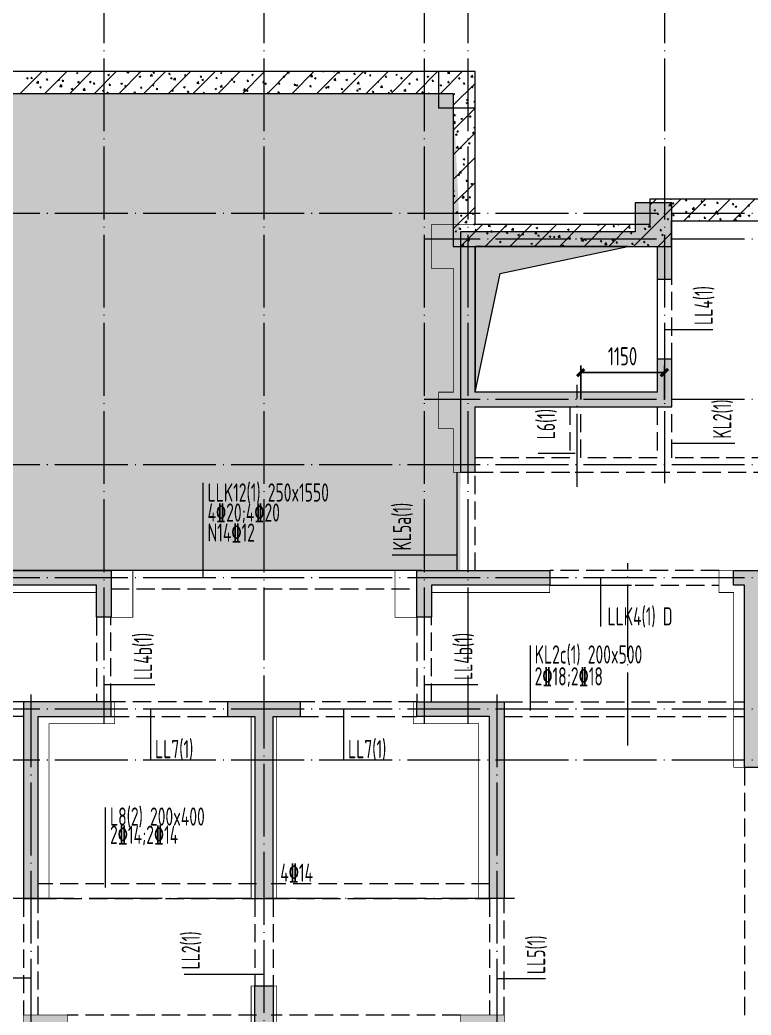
# Model space of a CAD drawing. Extents: x 5874492 to 7194610, y -939842 to -279257.
# Drawn here: x 6940695 to 6950737, y -449307 to -435649 of the extents above; entities that cross this region are included whole.
import ezdxf
from ezdxf.enums import TextEntityAlignment as Align

# ---------------------------------------------------------------- set-up
doc = ezdxf.new("R2010")
doc.units = 0
doc.header["$LTSCALE"] = 1000
doc.linetypes.add('DASH', pattern=[0.35, 0.25, -0.1])
doc.linetypes.add('DOTE', pattern=[2.42, 2, -0.2, 0.02, -0.2])
for name, color, linetype, lineweight in [('A-轴线-塔楼', 1, 'DOTE', 9), ('A-轴线-隔墙', 41, 'DOTE', 9), ('S-基础-DIM', 3, 'Continuous', 20), ('S-基础-DQ', 6, 'Continuous', 20), ('S-基础-HATCH', 251, 'Continuous', 20), ('S-墙柱-HATCH', 251, 'Continuous', 20), ('S-墙柱-WALL', 6, 'Continuous', 20), ('S-板-BEAM', 4, 'DASH', 20), ('S-板-BEAM-CON', 2, 'Continuous', 20), ('S-板-COLU', 50, 'DASH', 20), ('S-板-板面填充', 251, 'Continuous', 20), ('S-板-洞口边线', 211, 'Continuous', 20), ('S-梁-垂直集中标注', 45, 'Continuous', 20), ('S-梁-水平原位标注', 21, 'Continuous', 20), ('S-梁-水平集中标注', 191, 'Continuous', 20)]:
    doc.layers.add(name, color=color, linetype=linetype, lineweight=lineweight)
doc.styles.add('TSSD_REIN_T3', font='tssdeng.shx', dxfattribs={"width": 0.7, "bigfont": 'hztxt.shx'})
doc.styles.add('样式 1', font='tssdeng.shx', dxfattribs={"width": 0.7, "bigfont": 'tssdchn.shx'})
doc.dimstyles.new('_TCH_ARCH&&100', dxfattribs={"dimtxt": 250, "dimasz": 100, "dimexe": 100, "dimexo": 100, "dimgap": 100, "dimtad": 1, "dimdec": 0, "dimzin": 0, "dimdsep": 46, "dimtxsty": 'TSSD_REIN_T3', "dimblk": 'ARCHTICK', "dimcen": 0.09, "dimclrt": 7, "dimazin": 2, "dimtfac": 1, "dimtdec": 0, "dimtix": 1, "dimtmove": 2, "dimatfit": 3, "dimfxl": 0, "dimtolj": 1, "dimtzin": 0, "dimarcsym": 0})

# ---------------------------------------------------------------- blocks, each defined once
blk = doc.blocks.new('_ArchTick')
at = {"color": 0, "linetype": 'ByBlock', "const_width": 0.4}
blk.add_lwpolyline([(-0.5, -0.5), (0.5, 0.5)], dxfattribs=at)
blk = doc.blocks.new('*D1785')
at = {"layer": 'Defpoints', "color": 0, "transparency": 16777216}
for p in [(6949546, -440490), (6948396, -440957), (6949546, -440957)]:
    blk.add_point(p, dxfattribs=at)
at = {"layer": 'S-基础-DIM', "color": 0, "lineweight": -2, "transparency": 16777216}
for p, q in [((6948396, -440857), (6948396, -440390)), ((6949546, -440857), (6949546, -440390)), ((6948396, -440490), (6949546, -440490))]:
    blk.add_line(p, q, dxfattribs=at)
at = {"layer": 'S-基础-DIM', "color": 0, "lineweight": -2, "transparency": 16777216, "xscale": 100, "yscale": 100, "zscale": 100, "rotation": 180}
blk.add_blockref('_ArchTick', (6948396, -440490), dxfattribs=at)
at = {"layer": 'S-基础-DIM', "color": 0, "lineweight": -2, "transparency": 16777216, "xscale": 100, "yscale": 100, "zscale": 100}
blk.add_blockref('_ArchTick', (6949546, -440490), dxfattribs=at)
at = {"layer": 'S-基础-DIM', "color": 7, "transparency": 16777216, "insert": (6948971, -440265), "char_height": 250, "attachment_point": 5, "style": 'TSSD_REIN_T3'}
blk.add_mtext('\\A1;1150', dxfattribs=at)
blk = doc.blocks.new('ndgfjhgkjhk')
at = {"layer": 'S-板-BEAM'}
for p, q in [((6639995, -516380), (6639995, -515255)), ((6638595, -517005), (6638595, -517705)), ((6638745, -517705), (6638745, -517005)), ((6639795, -517005), (6639795, -517705)), ((6639995, -517705), (6639995, -517005)), ((6638595, -517705), (6637295, -517705)), ((6639795, -517705), (6638745, -517705)), ((6642395, -517705), (6639995, -517705)), ((6637295, -517905), (6638670, -517905)), ((6637295, -519255), (6637295, -517905)), ((6638670, -517905), (6642395, -517905)), ((6639420, -519255), (6638320, -519255)), ((6640645, -519255), (6639420, -519255)), ((6632295, -519505), (6636445, -519505)), ((6638320, -519455), (6639345, -519455)), ((6639495, -519455), (6640645, -519455)), ((6632095, -519895), (6632095, -521055)), ((6632295, -521055), (6632295, -519895)), ((6636495, -519895), (6636495, -521055)), ((6636695, -521055), (6636695, -519895)), ((6631095, -521055), (6627795, -521055)), ((6633895, -521055), (6632295, -521055)), ((6636495, -521055), (6634895, -521055)), ((6637695, -521055), (6640995, -521055)), ((6631095, -521255), (6627795, -521255)), ((6632295, -521255), (6633895, -521255)), ((6634895, -521255), (6636495, -521255)), ((6637695, -521255), (6640995, -521255)), ((6640995, -521955), (6640995, -525605)), ((6634295, -523555), (6631295, -523555)), ((6637495, -523555), (6634495, -523555)), ((6631095, -523755), (6631095, -525355)), ((6631295, -523755), (6634295, -523755)), ((6631295, -525355), (6631295, -523755)), ((6634270, -523755), (6634270, -524955)), ((6634495, -523755), (6637495, -523755)), ((6634520, -523755), (6634520, -524955)), ((6637495, -523755), (6637495, -525355)), ((6637695, -525355), (6637695, -523755)), ((6634295, -525355), (6631695, -525355)), ((6637095, -525355), (6634495, -525355))]:
    blk.add_line(p, q, dxfattribs=at)
at = {"layer": 'S-板-BEAM-CON'}
for p, q in [((6639795, -515255), (6639795, -516380)), ((6637045, -517905), (6637045, -519255)), ((6636563, -519255), (6630345, -519255)), ((6638320, -519455), (6639445, -519455))]:
    blk.add_line(p, q, dxfattribs=at)
blk = doc.blocks.new('ZHOUWANG2')
at = {"layer": 'A-轴线-塔楼', "linetype": 'DOTE', "ltscale": 0.5}
for p, q in [((195646, 135010), (195646, 124670)), ((197846, 135010), (197846, 108021)), ((200046, 135010), (200046, 124670)), ((200646, 135010), (200646, 124670)), ((203346, 135010), (203346, 127970)), ((227437, 131670), (165262, 131670)), ((227437, 131320), (200046, 131320)), ((227437, 129120), (200046, 129120)), ((227437, 128220), (165262, 128220)), ((227437, 126670), (165262, 126670)), ((194646, 125070), (194646, 108021)), ((201046, 125070), (201046, 107175)), ((227437, 124870), (165262, 124870)), ((227437, 124170), (165262, 124170)), ((201288, 122270), (180502, 122270))]:
    blk.add_line(p, q, dxfattribs=at)
at = {"layer": 'A-轴线-隔墙', "ltscale": 0.5}
for p, q in [((202146, 127920), (202146, 129320)), ((202846, 124370), (202846, 126870)), ((201288, 122270), (180502, 122270))]:
    blk.add_line(p, q, dxfattribs=at)
blk = doc.blocks.new('sfdgjhgfhgkjhk')
at = {"layer": 'S-基础-DQ'}
for points in [[(6945492, 358792), (6945492, 356336), (6963809, 356336), (6963809, 354236), (6966809, 354236), (6966809, 354586), (6971909, 354586), (6971909, 347036), (6977909, 347036), (6977909, 339686), (6931592, 339686), (6931592, 336294)], [(6931892, 336294), (6931892, 339386), (6978209, 339386), (6978209, 347336), (6972209, 347336), (6972209, 354886), (6966509, 354886), (6966509, 354536), (6964109, 354536), (6964109, 356636), (6945792, 356636), (6945792, 358792)]]:
    blk.add_lwpolyline(points, dxfattribs=at)
blk.add_lwpolyline([(6964109, 356136), (6964109, 356636), (6963609, 356636), (6963609, 356136)], close=True, dxfattribs=at)
at = {"layer": 'S-基础-HATCH'}
for p, q in [((6957863, 356336), (6958163, 356636)), ((6958203, 356336), (6958503, 356636)), ((6958210, 356636), (6958218, 356631)), ((6958219, 356627), (6958222, 356636)), ((6958542, 356336), (6958842, 356636)), ((6958635, 356617), (6958656, 356625)), ((6958882, 356336), (6959182, 356636)), ((6959221, 356336), (6959521, 356636)), ((6959329, 356625), (6959340, 356636)), ((6959329, 356625), (6959355, 356620)), ((6959356, 356618), (6959354, 356636)), ((6959480, 356636), (6959492, 356635)), ((6959492, 356632), (6959491, 356636)), ((6959560, 356336), (6959860, 356636)), ((6959689, 356618), (6959703, 356635)), ((6959707, 356613), (6959704, 356632)), ((6959900, 356336), (6960200, 356636)), ((6960188, 356636), (6960195, 356631)), ((6960196, 356628), (6960198, 356636)), ((6960239, 356336), (6960539, 356636)), ((6960579, 356336), (6960879, 356636)), ((6960611, 356617), (6960632, 356625)), ((6960627, 356604), (6960633, 356622)), ((6960918, 356336), (6961218, 356636)), ((6961257, 356336), (6961557, 356636)), ((6961530, 356619), (6961547, 356636)), ((6961557, 356612), (6961555, 356636)), ((6961597, 356336), (6961897, 356636)), ((6961936, 356336), (6962236, 356636)), ((6962017, 356636), (6962032, 356635)), ((6962033, 356631), (6962032, 356636)), ((6962165, 356636), (6962172, 356632)), ((6962172, 356629), (6962175, 356636)), ((6962229, 356618), (6962244, 356635)), ((6962248, 356613), (6962244, 356631)), ((6962276, 356336), (6962576, 356636)), ((6962588, 356618), (6962609, 356626)), ((6962603, 356605), (6962610, 356623)), ((6962615, 356336), (6962915, 356636)), ((6962955, 356336), (6963255, 356636)), ((6963294, 356336), (6963594, 356636)), ((6963633, 356336), (6963933, 356636)), ((6963732, 356613), (6963754, 356636)), ((6963759, 356606), (6963756, 356635)), ((6957951, 356544), (6957972, 356552)), ((6957951, 356544), (6957966, 356534)), ((6957967, 356531), (6957973, 356549)), ((6958009, 356543), (6958023, 356560)), ((6958009, 356543), (6958027, 356541)), ((6958028, 356538), (6958024, 356557)), ((6958088, 356481), (6958111, 356506)), ((6958115, 356474), (6958112, 356503)), ((6958224, 356524), (6958239, 356541)), ((6958224, 356524), (6958242, 356522)), ((6958243, 356519), (6958239, 356538)), ((6958383, 356520), (6958404, 356528)), ((6958383, 356520), (6958397, 356510)), ((6958398, 356507), (6958404, 356525)), ((6958439, 356505), (6958454, 356522)), ((6958439, 356505), (6958457, 356504)), ((6958458, 356500), (6958455, 356519)), ((6958635, 356617), (6958650, 356607)), ((6958650, 356603), (6958656, 356621)), ((6958655, 356486), (6958669, 356504)), ((6958655, 356486), (6958673, 356485)), ((6958673, 356481), (6958670, 356500)), ((6958814, 356496), (6958835, 356504)), ((6958814, 356496), (6958829, 356486)), ((6958829, 356483), (6958835, 356501)), ((6959066, 356593), (6959087, 356601)), ((6959066, 356593), (6959081, 356583)), ((6959081, 356579), (6959087, 356597)), ((6959497, 356569), (6959518, 356577)), ((6959497, 356569), (6959512, 356559)), ((6959512, 356555), (6959519, 356573)), ((6959649, 356575), (6959672, 356599)), ((6959649, 356575), (6959675, 356571)), ((6959676, 356568), (6959673, 356596)), ((6959689, 356618), (6959707, 356616)), ((6959904, 356599), (6959918, 356616)), ((6959904, 356599), (6959922, 356597)), ((6959923, 356594), (6959919, 356613)), ((6959928, 356545), (6959949, 356553)), ((6959928, 356545), (6959943, 356535)), ((6959944, 356531), (6959950, 356549)), ((6959969, 356525), (6959992, 356550)), ((6959969, 356525), (6959996, 356521)), ((6959996, 356518), (6959993, 356547)), ((6960119, 356580), (6960134, 356597)), ((6960119, 356580), (6960137, 356579)), ((6960138, 356575), (6960134, 356594)), ((6960289, 356476), (6960313, 356500)), ((6960317, 356469), (6960313, 356497)), ((6960334, 356561), (6960349, 356579)), ((6960334, 356561), (6960352, 356560)), ((6960353, 356556), (6960350, 356575)), ((6960359, 356521), (6960380, 356529)), ((6960359, 356521), (6960374, 356511)), ((6960375, 356507), (6960381, 356525)), ((6960550, 356543), (6960564, 356560)), ((6960550, 356543), (6960567, 356541)), ((6960568, 356538), (6960565, 356556)), ((6960611, 356617), (6960626, 356607)), ((6960765, 356524), (6960779, 356541)), ((6960765, 356524), (6960783, 356522)), ((6960783, 356519), (6960780, 356538)), ((6960790, 356497), (6960811, 356505)), ((6960790, 356497), (6960805, 356487)), ((6960806, 356483), (6960812, 356501)), ((6960980, 356505), (6960994, 356522)), ((6960980, 356505), (6960998, 356503)), ((6960999, 356500), (6960995, 356519)), ((6961042, 356593), (6961063, 356601)), ((6961042, 356593), (6961057, 356583)), ((6961058, 356580), (6961064, 356598)), ((6961195, 356486), (6961210, 356503)), ((6961195, 356486), (6961213, 356484)), ((6961214, 356481), (6961210, 356500)), ((6961473, 356569), (6961494, 356577)), ((6961473, 356569), (6961488, 356559)), ((6961489, 356556), (6961495, 356574)), ((6961530, 356619), (6961557, 356615)), ((6961850, 356569), (6961874, 356594)), ((6961850, 356569), (6961877, 356565)), ((6961878, 356562), (6961874, 356591)), ((6961905, 356545), (6961926, 356553)), ((6961905, 356545), (6961920, 356535)), ((6961920, 356532), (6961926, 356550)), ((6962170, 356520), (6962194, 356544)), ((6962170, 356520), (6962197, 356515)), ((6962198, 356513), (6962194, 356541)), ((6962229, 356618), (6962247, 356616)), ((6962336, 356521), (6962357, 356529)), ((6962336, 356521), (6962351, 356511)), ((6962351, 356508), (6962357, 356526)), ((6962445, 356599), (6962459, 356616)), ((6962445, 356599), (6962462, 356597)), ((6962463, 356594), (6962460, 356613)), ((6962491, 356470), (6962514, 356494)), ((6962518, 356463), (6962515, 356491)), ((6962588, 356618), (6962603, 356608)), ((6962660, 356580), (6962674, 356597)), ((6962660, 356580), (6962678, 356578)), ((6962678, 356575), (6962675, 356594)), ((6962767, 356497), (6962788, 356505)), ((6962767, 356497), (6962782, 356487)), ((6962782, 356484), (6962789, 356502)), ((6962875, 356561), (6962889, 356578)), ((6962875, 356561), (6962893, 356560)), ((6962893, 356556), (6962890, 356575)), ((6963019, 356594), (6963040, 356602)), ((6963019, 356594), (6963034, 356584)), ((6963035, 356581), (6963041, 356599)), ((6963090, 356542), (6963105, 356560)), ((6963090, 356542), (6963108, 356541)), ((6963109, 356537), (6963105, 356556)), ((6963305, 356523), (6963320, 356541)), ((6963305, 356523), (6963323, 356522)), ((6963324, 356519), (6963320, 356537)), ((6963450, 356570), (6963471, 356578)), ((6963450, 356570), (6963465, 356560)), ((6963466, 356557), (6963472, 356575)), ((6963520, 356505), (6963535, 356522)), ((6963520, 356505), (6963538, 356503)), ((6963539, 356500), (6963536, 356519)), ((6963732, 356613), (6963758, 356609)), ((6963736, 356486), (6963750, 356503)), ((6963736, 356486), (6963754, 356484)), ((6963754, 356481), (6963751, 356500)), ((6963881, 356546), (6963902, 356554)), ((6963881, 356546), (6963896, 356536)), ((6963897, 356533), (6963903, 356551)), ((6964052, 356563), (6964075, 356588)), ((6964052, 356563), (6964078, 356559)), ((6964079, 356556), (6964076, 356585)), ((6958088, 356481), (6958114, 356477)), ((6958130, 356423), (6958151, 356431)), ((6958130, 356423), (6958145, 356413)), ((6958146, 356410), (6958152, 356428)), ((6958408, 356432), (6958431, 356456)), ((6958408, 356432), (6958435, 356427)), ((6958435, 356425), (6958432, 356453)), ((6958562, 356399), (6958583, 356407)), ((6958562, 356399), (6958577, 356389)), ((6958577, 356386), (6958583, 356404)), ((6958728, 356382), (6958751, 356406)), ((6958728, 356382), (6958755, 356378)), ((6958755, 356375), (6958752, 356403)), ((6958870, 356467), (6958884, 356485)), ((6958870, 356467), (6958888, 356466)), ((6958888, 356463), (6958885, 356481)), ((6958993, 356375), (6959014, 356383)), ((6958993, 356375), (6959008, 356365)), ((6959008, 356362), (6959014, 356380)), ((6959052, 356336), (6959072, 356357)), ((6959074, 356336), (6959072, 356354)), ((6959085, 356449), (6959099, 356466)), ((6959085, 356449), (6959103, 356447)), ((6959104, 356444), (6959100, 356463)), ((6959245, 356472), (6959266, 356480)), ((6959245, 356472), (6959260, 356462)), ((6959260, 356458), (6959266, 356477)), ((6959300, 356430), (6959315, 356447)), ((6959300, 356430), (6959318, 356428)), ((6959319, 356425), (6959315, 356444)), ((6959424, 356351), (6959445, 356359)), ((6959424, 356351), (6959439, 356341)), ((6959439, 356338), (6959446, 356356)), ((6959515, 356411), (6959530, 356428)), ((6959515, 356411), (6959533, 356409)), ((6959534, 356406), (6959530, 356425)), ((6959676, 356448), (6959697, 356456)), ((6959676, 356448), (6959691, 356438)), ((6959692, 356434), (6959698, 356453)), ((6959730, 356392), (6959745, 356409)), ((6959730, 356392), (6959748, 356391)), ((6959749, 356387), (6959746, 356406)), ((6959946, 356373), (6959960, 356391)), ((6959946, 356373), (6959964, 356372)), ((6959964, 356368), (6959961, 356387)), ((6960107, 356424), (6960128, 356432)), ((6960107, 356424), (6960122, 356414)), ((6960123, 356410), (6960129, 356429)), ((6960161, 356355), (6960175, 356372)), ((6960161, 356355), (6960179, 356353)), ((6960179, 356350), (6960176, 356368)), ((6960289, 356476), (6960316, 356471)), ((6960376, 356336), (6960390, 356353)), ((6960394, 356336), (6960391, 356350)), ((6960538, 356400), (6960559, 356408)), ((6960538, 356400), (6960553, 356390)), ((6960554, 356386), (6960560, 356405)), ((6960609, 356426), (6960633, 356450)), ((6960609, 356426), (6960636, 356422)), ((6960637, 356419), (6960633, 356447)), ((6960930, 356376), (6960953, 356401)), ((6960930, 356376), (6960956, 356372)), ((6960957, 356369), (6960954, 356398)), ((6960969, 356376), (6960990, 356384)), ((6960969, 356376), (6960984, 356366)), ((6960985, 356362), (6960991, 356381)), ((6961221, 356473), (6961242, 356481)), ((6961221, 356473), (6961236, 356462)), ((6961237, 356459), (6961243, 356477)), ((6961259, 356336), (6961273, 356351)), ((6961400, 356352), (6961421, 356360)), ((6961400, 356352), (6961415, 356342)), ((6961410, 356467), (6961425, 356484)), ((6961410, 356467), (6961428, 356466)), ((6961416, 356338), (6961422, 356356)), ((6961429, 356462), (6961425, 356481)), ((6961625, 356448), (6961640, 356466)), ((6961625, 356448), (6961643, 356447)), ((6961644, 356443), (6961641, 356462)), ((6961653, 356449), (6961674, 356457)), ((6961653, 356449), (6961667, 356438)), ((6961668, 356435), (6961674, 356453)), ((6961841, 356430), (6961855, 356447)), ((6961841, 356430), (6961859, 356428)), ((6961859, 356425), (6961856, 356443)), ((6962056, 356411), (6962070, 356428)), ((6962056, 356411), (6962074, 356409)), ((6962074, 356406), (6962071, 356425)), ((6962084, 356424), (6962105, 356433)), ((6962084, 356424), (6962099, 356414)), ((6962099, 356411), (6962105, 356429)), ((6962271, 356392), (6962285, 356409)), ((6962271, 356392), (6962289, 356390)), ((6962290, 356387), (6962286, 356406)), ((6962486, 356373), (6962501, 356390)), ((6962486, 356373), (6962504, 356372)), ((6962491, 356470), (6962517, 356466)), ((6962505, 356368), (6962501, 356387)), ((6962515, 356400), (6962536, 356409)), ((6962515, 356400), (6962530, 356390)), ((6962530, 356387), (6962537, 356405)), ((6962701, 356354), (6962716, 356372)), ((6962701, 356354), (6962719, 356353)), ((6962720, 356349), (6962716, 356368)), ((6962811, 356420), (6962834, 356445)), ((6962811, 356420), (6962837, 356416)), ((6962838, 356413), (6962835, 356442)), ((6962917, 356336), (6962931, 356353)), ((6962934, 356336), (6962932, 356349)), ((6962946, 356376), (6962967, 356384)), ((6962946, 356376), (6962961, 356366)), ((6962962, 356363), (6962968, 356381)), ((6963131, 356371), (6963154, 356395)), ((6963131, 356371), (6963158, 356366)), ((6963158, 356364), (6963155, 356392)), ((6963198, 356473), (6963219, 356481)), ((6963198, 356473), (6963213, 356463)), ((6963214, 356460), (6963220, 356478)), ((6963377, 356352), (6963398, 356360)), ((6963377, 356352), (6963392, 356342)), ((6963393, 356339), (6963399, 356357)), ((6963629, 356449), (6963650, 356457)), ((6963629, 356449), (6963644, 356439)), ((6963645, 356436), (6963651, 356454)), ((6963809, 356173), (6964109, 356473)), ((6963951, 356467), (6963965, 356484)), ((6963951, 356467), (6963969, 356465)), ((6963969, 356462), (6963966, 356481)), ((6964060, 356425), (6964081, 356433)), ((6964060, 356425), (6964075, 356415)), ((6964076, 356412), (6964082, 356430)), ((6961275, 356336), (6961274, 356348)), ((6963466, 356336), (6963474, 356345)), ((6963476, 356336), (6963475, 356342)), ((6963809, 356329), (6963829, 356336)), ((6963809, 356328), (6963823, 356318)), ((6963824, 356315), (6963830, 356333)), ((6963987, 356208), (6964008, 356216)), ((6963992, 356241), (6964007, 356259)), ((6963992, 356241), (6964010, 356240)), ((6964003, 356194), (6964009, 356212)), ((6964011, 356236), (6964008, 356255)), ((6964091, 356222), (6964109, 356240)), ((6964091, 356222), (6964109, 356219)), ((6963809, 355833), (6964109, 356133)), ((6963987, 356208), (6964002, 356198)), ((6963811, 355929), (6963834, 355954)), ((6963819, 356034), (6963833, 356052)), ((6963819, 356034), (6963837, 356033)), ((6963837, 356030), (6963834, 356048)), ((6963838, 355922), (6963835, 355951)), ((6963914, 355990), (6963935, 355998)), ((6963914, 355990), (6963929, 355980)), ((6963930, 355977), (6963936, 355995)), ((6964034, 356016), (6964048, 356033)), ((6964034, 356016), (6964052, 356014)), ((6964053, 356011), (6964049, 356030)), ((6963811, 355929), (6963838, 355925)), ((6963860, 355809), (6963875, 355826)), ((6963860, 355809), (6963878, 355807)), ((6963879, 355804), (6963876, 355823)), ((6964076, 355790), (6964090, 355807)), ((6964094, 355785), (6964091, 355804)), ((6964093, 355869), (6964109, 355875)), ((6964093, 355869), (6964108, 355859)), ((6964109, 355856), (6964109, 355856)), ((6963809, 355494), (6964109, 355794)), ((6963841, 355773), (6963862, 355781)), ((6963841, 355773), (6963856, 355762)), ((6963857, 355759), (6963863, 355777)), ((6964076, 355790), (6964094, 355788)), ((6963851, 355587), (6963874, 355612)), ((6963851, 355587), (6963878, 355583)), ((6963878, 355580), (6963875, 355609)), ((6963902, 355583), (6963917, 355600)), ((6963902, 355583), (6963920, 355582)), ((6963921, 355578), (6963917, 355597)), ((6964020, 355652), (6964041, 355660)), ((6964020, 355652), (6964035, 355642)), ((6964036, 355638), (6964042, 355656)), ((6963809, 355154), (6964109, 355454)), ((6963947, 355434), (6963968, 355442)), ((6963947, 355434), (6963962, 355424)), ((6963963, 355421), (6963969, 355439)), ((6963891, 355246), (6963914, 355270)), ((6963918, 355239), (6963915, 355267)), ((6963944, 355358), (6963958, 355375)), ((6963944, 355358), (6963962, 355356)), ((6963962, 355353), (6963959, 355371)), ((6963874, 355217), (6963895, 355225)), ((6963874, 355217), (6963889, 355207)), ((6963890, 355203), (6963896, 355221)), ((6963891, 355246), (6963917, 355241)), ((6963985, 355132), (6964000, 355149)), ((6963985, 355132), (6964003, 355130)), ((6964004, 355127), (6964000, 355146)), ((6963809, 354815), (6964109, 355115)), ((6963809, 355002), (6963822, 355007)), ((6963809, 354994), (6963816, 354989)), ((6963817, 354986), (6963823, 355004)), ((6964053, 355096), (6964074, 355104)), ((6964053, 355096), (6964068, 355086)), ((6964069, 355082), (6964075, 355101)), ((6963812, 354925), (6963826, 354942)), ((6963812, 354925), (6963830, 354923)), ((6963830, 354920), (6963827, 354939)), ((6963930, 354904), (6963954, 354928)), ((6963930, 354904), (6963957, 354900)), ((6963958, 354897), (6963954, 354925)), ((6963980, 354878), (6964001, 354886)), ((6963980, 354878), (6963995, 354868)), ((6963996, 354865), (6964002, 354883)), ((6964027, 354906), (6964041, 354923)), ((6964027, 354906), (6964045, 354905)), ((6964046, 354901), (6964042, 354920)), ((6966285, 354236), (6966935, 354886)), ((6966509, 354800), (6966596, 354886)), ((6966794, 354886), (6966801, 354886)), ((6966801, 354882), (6966801, 354886)), ((6966974, 354586), (6967274, 354886)), ((6966998, 354868), (6967012, 354886)), ((6966998, 354868), (6967016, 354867)), ((6967016, 354863), (6967013, 354882)), ((6967213, 354849), (6967227, 354867)), ((6967213, 354849), (6967231, 354848)), ((6967232, 354845), (6967228, 354863)), ((6967314, 354586), (6967614, 354886)), ((6967428, 354831), (6967443, 354848)), ((6967653, 354586), (6967953, 354886)), ((6963809, 354476), (6964109, 354776)), ((6963853, 354699), (6963868, 354717)), ((6963872, 354694), (6963869, 354713)), ((6966567, 354734), (6966588, 354742)), ((6966567, 354734), (6966582, 354724)), ((6966583, 354721), (6966589, 354739)), ((6966772, 354799), (6966796, 354823)), ((6966772, 354799), (6966799, 354795)), ((6966799, 354792), (6966796, 354820)), ((6966819, 354831), (6966840, 354839)), ((6966819, 354831), (6966834, 354821)), ((6966835, 354818), (6966841, 354836)), ((6966998, 354710), (6967019, 354718)), ((6966998, 354710), (6967013, 354700)), ((6967014, 354697), (6967020, 354715)), ((6967092, 354749), (6967116, 354773)), ((6967092, 354749), (6967119, 354745)), ((6967120, 354742), (6967116, 354770)), ((6967251, 354807), (6967272, 354815)), ((6967251, 354807), (6967265, 354797)), ((6967266, 354793), (6967272, 354812)), ((6967412, 354699), (6967436, 354724)), ((6967428, 354831), (6967446, 354829)), ((6967440, 354692), (6967437, 354721)), ((6967447, 354826), (6967443, 354845)), ((6967643, 354812), (6967658, 354829)), ((6967643, 354812), (6967661, 354810)), ((6967662, 354807), (6967659, 354826)), ((6967682, 354783), (6967703, 354791)), ((6967682, 354783), (6967697, 354773)), ((6967697, 354769), (6967703, 354788)), ((6967859, 354793), (6967873, 354810)), ((6967859, 354793), (6967876, 354791)), ((6967877, 354788), (6967874, 354807)), ((6963853, 354699), (6963871, 354698)), ((6963907, 354661), (6963928, 354669)), ((6963907, 354661), (6963922, 354651)), ((6963923, 354647), (6963929, 354665)), ((6963970, 354562), (6963994, 354586)), ((6963997, 354555), (6963994, 354583)), ((6964069, 354681), (6964083, 354698)), ((6964069, 354681), (6964087, 354679)), ((6964087, 354676), (6964084, 354694)), ((6966609, 354680), (6966624, 354698)), ((6966609, 354680), (6966627, 354679)), ((6966628, 354675), (6966624, 354694)), ((6966746, 354613), (6966767, 354621)), ((6966746, 354613), (6966761, 354603)), ((6966762, 354600), (6966768, 354618)), ((6966824, 354661), (6966839, 354679)), ((6966824, 354661), (6966842, 354660)), ((6966843, 354657), (6966839, 354675)), ((6967039, 354643), (6967054, 354660)), ((6967039, 354643), (6967057, 354641)), ((6967058, 354638), (6967055, 354657)), ((6967178, 354589), (6967199, 354597)), ((6967178, 354589), (6967182, 354586)), ((6967197, 354586), (6967199, 354594)), ((6967255, 354624), (6967269, 354641)), ((6967255, 354624), (6967273, 354622)), ((6967273, 354619), (6967270, 354638)), ((6967412, 354699), (6967439, 354695)), ((6967430, 354686), (6967451, 354694)), ((6967430, 354686), (6967445, 354676)), ((6967445, 354673), (6967451, 354691)), ((6967470, 354605), (6967484, 354622)), ((6967470, 354605), (6967488, 354603)), ((6967488, 354600), (6967485, 354619)), ((6967685, 354586), (6967699, 354603)), ((6967685, 354586), (6967685, 354586)), ((6967703, 354586), (6967700, 354600)), ((6967733, 354650), (6967756, 354674)), ((6967733, 354650), (6967759, 354646)), ((6967760, 354643), (6967757, 354671)), ((6967861, 354662), (6967882, 354670)), ((6967861, 354662), (6967876, 354652)), ((6967876, 354649), (6967882, 354667)), ((6963834, 354443), (6963856, 354451)), ((6963834, 354443), (6963849, 354433)), ((6963850, 354430), (6963856, 354448)), ((6963895, 354474), (6963910, 354491)), ((6963895, 354474), (6963913, 354472)), ((6963909, 354236), (6964209, 354536)), ((6963914, 354469), (6963910, 354488)), ((6963970, 354562), (6963997, 354558)), ((6964087, 354540), (6964108, 354548)), ((6964087, 354540), (6964101, 354530)), ((6964102, 354527), (6964108, 354545)), ((6964110, 354455), (6964125, 354472)), ((6964110, 354455), (6964128, 354453)), ((6964129, 354450), (6964125, 354469)), ((6964249, 354236), (6964549, 354536)), ((6964290, 354512), (6964313, 354536)), ((6964290, 354512), (6964317, 354508)), ((6964318, 354505), (6964314, 354534)), ((6964325, 354436), (6964340, 354453)), ((6964344, 354431), (6964341, 354450)), ((6964518, 354516), (6964539, 354524)), ((6964518, 354516), (6964533, 354506)), ((6964533, 354503), (6964539, 354521)), ((6964588, 354236), (6964888, 354536)), ((6964610, 354462), (6964634, 354487)), ((6964610, 354462), (6964637, 354458)), ((6964638, 354455), (6964635, 354484)), ((6964927, 354236), (6965227, 354536)), ((6964931, 354413), (6964954, 354437)), ((6964949, 354492), (6964970, 354500)), ((6964949, 354492), (6964964, 354482)), ((6964964, 354479), (6964971, 354497)), ((6965267, 354236), (6965567, 354536)), ((6965380, 354468), (6965401, 354476)), ((6965380, 354468), (6965395, 354458)), ((6965396, 354454), (6965402, 354473)), ((6965606, 354236), (6965906, 354536)), ((6965790, 354530), (6965795, 354536)), ((6965790, 354530), (6965808, 354528)), ((6965809, 354525), (6965807, 354536)), ((6965811, 354444), (6965832, 354452)), ((6965811, 354444), (6965826, 354434)), ((6965827, 354430), (6965833, 354449)), ((6965946, 354236), (6966246, 354536)), ((6966005, 354511), (6966020, 354528)), ((6966005, 354511), (6966023, 354510)), ((6966024, 354506), (6966020, 354525)), ((6966070, 354536), (6966078, 354531)), ((6966079, 354527), (6966082, 354536)), ((6966220, 354492), (6966235, 354510)), ((6966220, 354492), (6966238, 354491)), ((6966239, 354487), (6966236, 354506)), ((6966436, 354473), (6966450, 354491)), ((6966436, 354473), (6966453, 354472)), ((6966454, 354469), (6966451, 354487)), ((6966492, 354506), (6966515, 354531)), ((6966492, 354506), (6966518, 354502)), ((6966494, 354517), (6966515, 354525)), ((6966494, 354517), (6966509, 354507)), ((6966510, 354503), (6966516, 354521)), ((6966519, 354499), (6966516, 354528)), ((6966651, 354455), (6966665, 354472)), ((6966651, 354455), (6966669, 354453)), ((6966669, 354450), (6966666, 354469)), ((6964014, 354322), (6964035, 354330)), ((6964014, 354322), (6964028, 354312)), ((6964029, 354309), (6964035, 354327)), ((6964266, 354419), (6964287, 354427)), ((6964266, 354419), (6964281, 354409)), ((6964281, 354406), (6964287, 354424)), ((6964325, 354436), (6964343, 354434)), ((6964445, 354298), (6964466, 354306)), ((6964460, 354285), (6964466, 354303)), ((6964541, 354417), (6964555, 354434)), ((6964541, 354417), (6964559, 354416)), ((6964559, 354412), (6964556, 354431)), ((6964697, 354395), (6964718, 354403)), ((6964697, 354395), (6964712, 354385)), ((6964712, 354382), (6964718, 354400)), ((6964756, 354398), (6964770, 354416)), ((6964756, 354398), (6964774, 354397)), ((6964774, 354393), (6964771, 354412)), ((6964931, 354413), (6964957, 354409)), ((6964958, 354406), (6964955, 354434)), ((6964971, 354380), (6964985, 354397)), ((6964971, 354380), (6964989, 354378)), ((6964990, 354375), (6964986, 354393)), ((6965128, 354371), (6965149, 354379)), ((6965128, 354371), (6965143, 354361)), ((6965144, 354358), (6965150, 354376)), ((6965186, 354361), (6965201, 354378)), ((6965186, 354361), (6965204, 354359)), ((6965205, 354356), (6965201, 354375)), ((6965251, 354363), (6965274, 354388)), ((6965251, 354363), (6965278, 354359)), ((6965278, 354356), (6965275, 354385)), ((6965401, 354342), (6965416, 354359)), ((6965401, 354342), (6965419, 354340)), ((6965420, 354337), (6965416, 354356)), ((6965559, 354347), (6965580, 354355)), ((6965559, 354347), (6965574, 354337)), ((6965571, 354313), (6965594, 354338)), ((6965571, 354313), (6965598, 354309)), ((6965575, 354334), (6965581, 354352)), ((6965598, 354306), (6965595, 354335)), ((6965616, 354323), (6965631, 354340)), ((6965616, 354323), (6965634, 354322)), ((6965635, 354318), (6965632, 354337)), ((6965832, 354304), (6965846, 354322)), ((6965832, 354304), (6965850, 354303)), ((6965850, 354299), (6965847, 354318)), ((6965990, 354323), (6966011, 354331)), ((6965990, 354323), (6966005, 354313)), ((6966006, 354310), (6966012, 354328)), ((6966047, 354285), (6966061, 354303)), ((6966242, 354420), (6966263, 354428)), ((6966242, 354420), (6966257, 354410)), ((6966258, 354406), (6966264, 354425)), ((6966421, 354299), (6966442, 354307)), ((6966437, 354286), (6966443, 354304)), ((6966624, 354236), (6966809, 354421)), ((6966673, 354396), (6966694, 354404)), ((6966673, 354396), (6966688, 354386)), ((6966689, 354382), (6966695, 354401)), ((6963937, 354248), (6963951, 354265)), ((6963937, 354248), (6963955, 354246)), ((6963955, 354243), (6963952, 354262)), ((6964026, 354236), (6964033, 354244)), ((6964035, 354236), (6964034, 354241)), ((6964158, 354236), (6964166, 354246)), ((6964168, 354236), (6964167, 354243)), ((6964445, 354298), (6964460, 354288)), ((6964876, 354274), (6964897, 354282)), ((6964876, 354274), (6964891, 354264)), ((6964891, 354261), (6964898, 354279)), ((6965307, 354250), (6965328, 354258)), ((6965307, 354250), (6965322, 354240)), ((6965323, 354237), (6965329, 354255)), ((6965891, 354264), (6965915, 354288)), ((6965891, 354264), (6965918, 354260)), ((6965919, 354257), (6965915, 354285)), ((6966047, 354285), (6966065, 354284)), ((6966065, 354281), (6966062, 354299)), ((6966232, 354236), (6966235, 354239)), ((6966262, 354267), (6966276, 354284)), ((6966262, 354267), (6966280, 354265)), ((6966281, 354262), (6966277, 354281)), ((6966421, 354299), (6966436, 354289)), ((6966477, 354248), (6966492, 354265)), ((6966477, 354248), (6966495, 354246)), ((6966496, 354243), (6966492, 354262)), ((6966698, 354236), (6966707, 354246)), ((6966709, 354236), (6966707, 354243))]:
    blk.add_line(p, q, dxfattribs=at)
blk = doc.blocks.new('sdgjhgfjhgfj')
at = {"layer": 'S-板-COLU', "const_width": 10}
for points in [[(6320545, -397602), (6320545, -397002), (6320345, -397002), (6320345, -396502), (6320545, -396502), (6320545, -394802), (6320245, -394802), (6320245, -394202), (6320845, -394202), (6323045, -394202), (6323045, -393902), (6323545, -393902), (6323545, -394952), (6323345, -394952), (6323345, -394502), (6320845, -394502), (6320845, -394802), (6320845, -396502), (6323345, -396502), (6323345, -396052), (6323545, -396052), (6323545, -396702), (6320845, -396702), (6320845, -397002), (6320845, -397602)], [(6313895, -399252), (6313895, -398952), (6316145, -398952), (6316145, -399592), (6315645, -399592), (6315645, -399252)], [(6319745, -399592), (6319745, -398952), (6321870, -398952), (6321870, -399252), (6320245, -399252), (6320245, -399592)], [(6324395, -401652), (6324395, -399252), (6324195, -399252), (6324195, -398952), (6324745, -398952), (6324745, -401652)], [(6314645, -403452), (6314645, -400752), (6315895, -400752), (6315895, -401052), (6314995, -401052), (6314995, -403452)], [(6317770, -403452), (6317770, -400952), (6317445, -400952), (6317445, -400752), (6318445, -400752), (6318445, -400952), (6318120, -400952), (6318120, -403452)], [(6320895, -403452), (6320895, -401052), (6319995, -401052), (6319995, -400752), (6321245, -400752), (6321245, -403452)], [(6317045, -409352), (6317045, -409002), (6317770, -409002), (6317770, -408852), (6317770, -408852), (6317770, -404652), (6318120, -404652), (6318120, -408852), (6318120, -408852), (6318120, -409002), (6318845, -409002), (6318845, -409352)], [(6314645, -407552), (6314645, -405052), (6315245, -405052), (6315245, -405352), (6314995, -405352), (6314995, -407552)], [(6320895, -407552), (6320895, -405352), (6320645, -405352), (6320645, -405052), (6321245, -405052), (6321245, -407552)]]:
    blk.add_lwpolyline(points, close=True, dxfattribs=at)
blk = doc.blocks.new('safdhgfjhgfj')
at = {"layer": 'S-墙柱-HATCH', "ltscale": 0.2}
h = blk.add_hatch(color=256, dxfattribs=at)
h.paths.add_polyline_path([(6293545, -281423), (6293545, -286793), (6293845, -286793), (6293845, -286023), (6296545, -286023), (6296545, -285823), (6296445, -285823), (6293845, -285823), (6293845, -280773), (6293245, -280773), (6293245, -281423)])
h.paths.add_polyline_path([(6288045, -295923), (6287795, -295923), (6287795, -288523), (6288635, -288523), (6288635, -288273), (6287545, -288273), (6287545, -296523), (6288045, -296523)])
h.paths.add_polyline_path([(6314845, -287823), (6315845, -287823), (6315845, -287623), (6314645, -287623), (6314645, -290323), (6314845, -290323)])
h.paths.add_polyline_path([(6314845, -292123), (6315245, -292123), (6315245, -291923), (6314645, -291923), (6314645, -294423), (6314845, -294423)])
h.paths.add_polyline_path([(6315645, -286023), (6313895, -286023), (6313895, -285823), (6315845, -285823), (6315845, -286463), (6315645, -286463)])
h.paths.add_polyline_path([(6304670, -290323), (6304420, -290323), (6304420, -287823), (6304045, -287823), (6304045, -287623), (6305045, -287623), (6305045, -287823), (6304670, -287823)])
h.paths.add_polyline_path([(6301445, -292123), (6301845, -292123), (6301845, -291923), (6301245, -291923), (6301245, -294423), (6301445, -294423)])
h.paths.add_polyline_path([(6314095, -284523), (6314095, -283423), (6312495, -283423), (6312495, -281123), (6309995, -281123), (6309995, -283423), (6308395, -283423), (6308395, -284523), (6308595, -284523), (6308595, -283623), (6310695, -283623), (6310695, -283423), (6310195, -283423), (6310195, -281323), (6312295, -281323), (6312295, -283423), (6311795, -283423), (6311795, -283623), (6313895, -283623), (6313895, -284523)])
h.paths.add_polyline_path([(6307645, -287823), (6306645, -287823), (6306645, -287623), (6307845, -287623), (6307845, -290323), (6307645, -290323)])
h.paths.add_polyline_path([(6307645, -292123), (6307245, -292123), (6307245, -291923), (6307845, -291923), (6307845, -294423), (6307645, -294423)])
h.paths.add_polyline_path([(6300645, -285823), (6300645, -286023), (6302245, -286023), (6302245, -286463), (6302445, -286463), (6302445, -285823)])
h.paths.add_polyline_path([(6300645, -283273), (6300645, -284473), (6300845, -284473), (6300845, -280773), (6298345, -280773), (6298345, -281473), (6298545, -281473), (6298545, -280973), (6300645, -280973), (6300645, -283073), (6298545, -283073), (6298545, -282573), (6298345, -282573), (6298345, -283273)])
h.paths.add_polyline_path([(6306845, -286023), (6308595, -286023), (6308595, -285823), (6306645, -285823), (6306645, -286463), (6306845, -286463)])
h.paths.add_polyline_path([(6297695, -288523), (6297995, -288523), (6297995, -286023), (6298095, -286023), (6298095, -285823), (6297695, -285823)])
h.paths.add_polyline_path([(6311145, -288523), (6311345, -288523), (6311345, -286023), (6311695, -286023), (6311695, -285823), (6310795, -285823), (6310795, -286023), (6311145, -286023)])
h.paths.add_polyline_path([(6301445, -287823), (6302445, -287823), (6302445, -287623), (6301245, -287623), (6301245, -290323), (6301445, -290323)])
h.paths.add_polyline_path([(6298395, -296223), (6298395, -295923), (6297995, -295923), (6297995, -292173), (6297695, -292173), (6297695, -295923), (6296945, -295923), (6296945, -296223)])
h.paths.add_polyline_path([(6305445, -296223), (6305445, -295923), (6304670, -295923), (6304670, -291523), (6304420, -291523), (6304420, -295923), (6303645, -295923), (6303645, -296223)])
h.paths.add_polyline_path([(6312145, -296223), (6312145, -295923), (6311345, -295923), (6311345, -292173), (6311145, -292173), (6311145, -295923), (6310345, -295923), (6310345, -296223)])
h.paths.add_polyline_path([(6293445, -295923), (6293595, -295923), (6293595, -292373), (6293845, -292373), (6293845, -296523), (6293445, -296523)])
h.paths.add_polyline_path([(6293145, -288523), (6293645, -288523), (6293645, -291323), (6293845, -291323), (6293845, -288273), (6293145, -288273)])
h.paths.add_polyline_path([(6317820, -290323), (6318070, -290323), (6318070, -287823), (6318445, -287823), (6318445, -287623), (6317445, -287623), (6317445, -287823), (6317820, -287823)])
h.paths.add_polyline_path([(6321045, -292123), (6320645, -292123), (6320645, -291923), (6321245, -291923), (6321245, -294423), (6321045, -294423)])
h.paths.add_polyline_path([(6321870, -285823), (6321870, -286023), (6320245, -286023), (6320245, -286463), (6320045, -286463), (6320045, -285823)])
h.paths.add_polyline_path([(6324745, -288523), (6324545, -288523), (6324545, -286023), (6324395, -286023), (6324395, -285823), (6324745, -285823)])
h.paths.add_polyline_path([(6321045, -287823), (6320045, -287823), (6320045, -287623), (6321245, -287623), (6321245, -290323), (6321045, -290323)])
h.paths.add_polyline_path([(6324095, -296223), (6324095, -295923), (6324495, -295923), (6324495, -292173), (6324745, -292173), (6324745, -295923), (6325545, -295923), (6325545, -296223)])
h.paths.add_polyline_path([(6317045, -296223), (6317045, -295923), (6317820, -295923), (6317820, -291523), (6318070, -291523), (6318070, -295923), (6318845, -295923), (6318845, -296223)])
h.paths.add_polyline_path([(6323045, -281173), (6320645, -281173), (6320645, -284473), (6320845, -284473), (6320845, -283573), (6323545, -283573), (6323545, -282923), (6323345, -282923), (6323345, -283373), (6320845, -283373), (6320845, -281373), (6323345, -281373), (6323345, -281823), (6323545, -281823), (6323545, -280773), (6323045, -280773)])
h.paths.add_polyline_path([(6328945, -281423), (6328945, -286793), (6328645, -286793), (6328645, -286023), (6325945, -286023), (6325945, -285823), (6326045, -285823), (6328645, -285823), (6328645, -280773), (6329295, -280773), (6329295, -281423)])
h.paths.add_polyline_path([(6329045, -295923), (6328945, -295923), (6328945, -292373), (6328645, -292373), (6328645, -296523), (6329045, -296523)])
h.paths.add_polyline_path([(6329345, -288523), (6328945, -288523), (6328945, -291323), (6328645, -291323), (6328645, -288273), (6329345, -288273)])
h.paths.add_polyline_path([(6334445, -295923), (6334695, -295923), (6334695, -288523), (6333855, -288523), (6333855, -288273), (6334945, -288273), (6334945, -296523), (6334445, -296523)])
at = {"layer": 'S-墙柱-WALL'}
for points in [[(6323045, -281173), (6320645, -281173), (6320645, -284473), (6320845, -284473), (6320845, -283573), (6323545, -283573), (6323545, -282923), (6323345, -282923), (6323345, -283373), (6320845, -283373), (6320845, -281373), (6323345, -281373), (6323345, -281823), (6323545, -281823), (6323545, -280773), (6323045, -280773)], [(6315645, -286023), (6313895, -286023), (6313895, -285823), (6315845, -285823), (6315845, -286463), (6315645, -286463)], [(6321870, -285823), (6321870, -286023), (6320245, -286023), (6320245, -286463), (6320045, -286463), (6320045, -285823)], [(6324745, -288523), (6324545, -288523), (6324545, -286023), (6324395, -286023), (6324395, -285823), (6324745, -285823)], [(6314845, -287823), (6315845, -287823), (6315845, -287623), (6314645, -287623), (6314645, -290323), (6314845, -290323)], [(6317820, -290323), (6318070, -290323), (6318070, -287823), (6318445, -287823), (6318445, -287623), (6317445, -287623), (6317445, -287823), (6317820, -287823)], [(6321045, -287823), (6320045, -287823), (6320045, -287623), (6321245, -287623), (6321245, -290323), (6321045, -290323)], [(6317045, -296223), (6317045, -295923), (6317820, -295923), (6317820, -291523), (6318070, -291523), (6318070, -295923), (6318845, -295923), (6318845, -296223)]]:
    blk.add_lwpolyline(points, close=True, dxfattribs=at)

msp = doc.modelspace()

# ---------------------------------------------------------------- hatches: boundary and pattern name
at = {"layer": 'S-板-板面填充'}
h = msp.add_hatch(dxfattribs=at)
h.set_pattern_fill('CROSS,_O', color=256, scale=100)
h.set_pattern_definition([(0, (0, 0), (158.75, 158.75), [79.375, -238.125]), (90, (39.69, -39.69), (-158.75, 158.75), [79.375, -238.125])])
h.paths.add_polyline_path([(6910850.6, -456699.9), (6914428.9, -456699.9), (6914428.9, -453907.4), (6913645.7, -453907.4), (6913645.7, -445657.4), (6919645.7, -445657.4), (6919645.7, -438807.4), (6919345.7, -438807.4), (6919345.7, -438157.4), (6926945.7, -438157.4), (6926945.7, -443207.4), (6934495.7, -443207.4), (6934495.7, -440807.4), (6936095.7, -440807.4), (6936095.7, -438507.4), (6938595.7, -438507.4), (6938595.7, -440807.4), (6940195.7, -440807.4), (6940195.8, -443207.4), (6946745.7, -443207.4), (6946745.8, -438757.4), (6946645.7, -436657.4), (6928328.9, -436657.4), (6928328.9, -434201.1), (6910850.6, -434201.1)])
h = msp.add_hatch(dxfattribs=at)
h.set_pattern_fill('CROSS,_O', color=256, scale=100)
h.set_pattern_definition([(0, (-1e-07, 7e-05), (158.75, 158.75), [79.375, -238.125]), (90, (39.69, -39.69), (-158.75, 158.75), [79.375, -238.125])])
h.paths.add_polyline_path([(6910850.6, -456699.9), (6914428.9, -456699.9), (6914428.9, -453907.4), (6913645.7, -453907.4), (6913645.7, -445657.4), (6919645.7, -445657.4), (6919645.7, -438807.4), (6919345.7, -438807.4), (6919345.7, -438157.4), (6926945.7, -438157.4), (6926945.7, -443207.4), (6934495.7, -443207.4), (6934495.7, -440807.4), (6936095.7, -440807.4), (6936095.7, -438507.4), (6938595.7, -438507.4), (6938595.7, -440807.4), (6940195.7, -440807.4), (6940195.8, -443207.4), (6946745.7, -443207.4), (6946745.8, -438757.4), (6946645.7, -436657.4), (6928328.9, -436657.4), (6928328.9, -434201.1), (6910850.6, -434201.1)])
h = msp.add_hatch(color=256, dxfattribs=at)
h.dxf.hatch_style = 1
h.paths.add_polyline_path([(6949045.7, -438757.4), (6946945.7, -438757.4), (6946945.7, -440757.4), (6947291.1, -439127.9)])

# ---------------------------------------------------------------- linework, layer by layer
at = {"layer": 'S-板-洞口边线'}
msp.add_lwpolyline([(6949045.7, -438757.4), (6946945.7, -438757.4), (6946945.7, -440757.4), (6947291.1, -439127.9)], close=True, dxfattribs=at)
at = {"layer": 'S-梁-垂直集中标注'}
for p, q in [((6949545.7, -439897.4), (6950213.2, -439897.4)), ((6949645.6, -441459.2), (6950511.7, -441459.2)), ((6948320.7, -441601.1), (6947813.7, -441601.1)), ((6946695.7, -442993.5), (6945808.2, -442993.5)), ((6941845.7, -444771.5), (6942546.6, -444771.5)), ((6946245.6, -444771.5), (6946983.5, -444771.5)), ((6939382, -448796), (6940845.7, -448796)), ((6942951.5, -448743.7), (6944045.7, -448743.7)), ((6947245.7, -448806.6), (6947913.2, -448806.6))]:
    msp.add_line(p, q, dxfattribs=at)
at = {"layer": 'S-梁-水平集中标注'}
for p, q in [((6943209.6, -443307.4), (6943209.6, -442000.4)), ((6948675.2, -443975.1), (6948675.2, -443307.4)), ((6947701.5, -444235.5), (6947701.5, -445126.1)), ((6942489.1, -445107.4), (6942489.1, -445805.7)), ((6945139.6, -445107.4), (6945139.6, -445805.7)), ((6941870.2, -447557.4), (6941870.2, -446457.4))]:
    msp.add_line(p, q, dxfattribs=at)

# ---------------------------------------------------------------- block references
at = {"color": 3}
msp.add_blockref('ZHOUWANG2', (6746199.7, -569977), dxfattribs=at)
msp.add_blockref('sfdgjhgfhgkjhk', (-17163.4, -792993.6))
at = {"layer": 'S-墙柱-HATCH'}
for name, p in [('sdgjhgfjhgfj', (626101.2, -44255.8)), ('safdhgfjhgfj', (626101.2, -157384.4))]:
    msp.add_blockref(name, p, dxfattribs=at)
at = {"layer": 'S-板-BEAM'}
msp.add_blockref('ndgfjhgkjhk', (309651, 76047.1), dxfattribs=at)

# ---------------------------------------------------------------- texts
at = {"layer": 'S-梁-垂直集中标注', "color": 3, "style": '样式 1', "width": 0.65}
for s, p in [('LL4(1)', (6950208.5, -439834.9)), ('KL2(1)', (6950463.6, -441396.7)), ('KL5a(1)', (6946067.8, -442931)), ('LL4b(1)', (6942508.5, -444709)), ('LL4b(1)', (6946908.4, -444709)), ('LL2(1) ', (6943165, -448681.2))]:
    msp.add_text(s, height=250, rotation=90, dxfattribs=at).set_placement(p)
msp.add_text('L6(1)', height=250, rotation=90, dxfattribs=at).set_placement((6948045.3, -440987.3), align=Align.RIGHT)
at = {"layer": 'S-梁-垂直集中标注', "style": '样式 1', "width": 0.65}
msp.add_text('LL5(1)', height=250, rotation=90, dxfattribs=at).set_placement((6947908.5, -448744.1))
at = {"layer": 'S-梁-水平原位标注', "style": '样式 1', "width": 0.65}
msp.add_text('4\x8414', height=250, dxfattribs=at).set_placement((6944720.7, -447477.5), align=Align.RIGHT)
at = {"layer": 'S-梁-水平集中标注', "color": 3, "style": '样式 1', "width": 0.65}
for s, p in [('LLK12(1) 250x1550', (6943272.1, -442260)), ('LLK4(1) D', (6948764.3, -443960)), ('KL2c(1) 200x500', (6947764, -444482.9)), ('LL7(1)', (6942551.6, -445781.7)), ('LL7(1)', (6945202.1, -445781.7)), ('L8(2) 200x400', (6941932.7, -446707.4))]:
    msp.add_text(s, height=250, dxfattribs=at).set_placement(p)
at = {"layer": 'S-梁-水平集中标注', "style": '样式 1', "width": 0.65}
for s, p in [('4\x8420;4\x8420', (6943272.1, -442535)), ('N14\x8412', (6943272.1, -442810)), ('2\x8418;2\x8418', (6947764, -444782.9)), ('2\x8414;2\x8414', (6941932.7, -446957.4))]:
    msp.add_text(s, height=250, dxfattribs=at).set_placement(p)

# ---------------------------------------------------------------- dimensions: what is measured, and where the dimension line sits
at = {"layer": 'S-基础-DIM'}
dim = msp.add_aligned_dim(p1=(6948395.7, -440957.4), p2=(6949545.7, -440957.4), distance=467, dimstyle='_TCH_ARCH&&100', dxfattribs=at)
dim.commit()
dim.dimension.update_dxf_attribs({"geometry": '*D1785', "text_midpoint": (6948970.7, -440265.4)})

doc.saveas('drawing.dxf')
